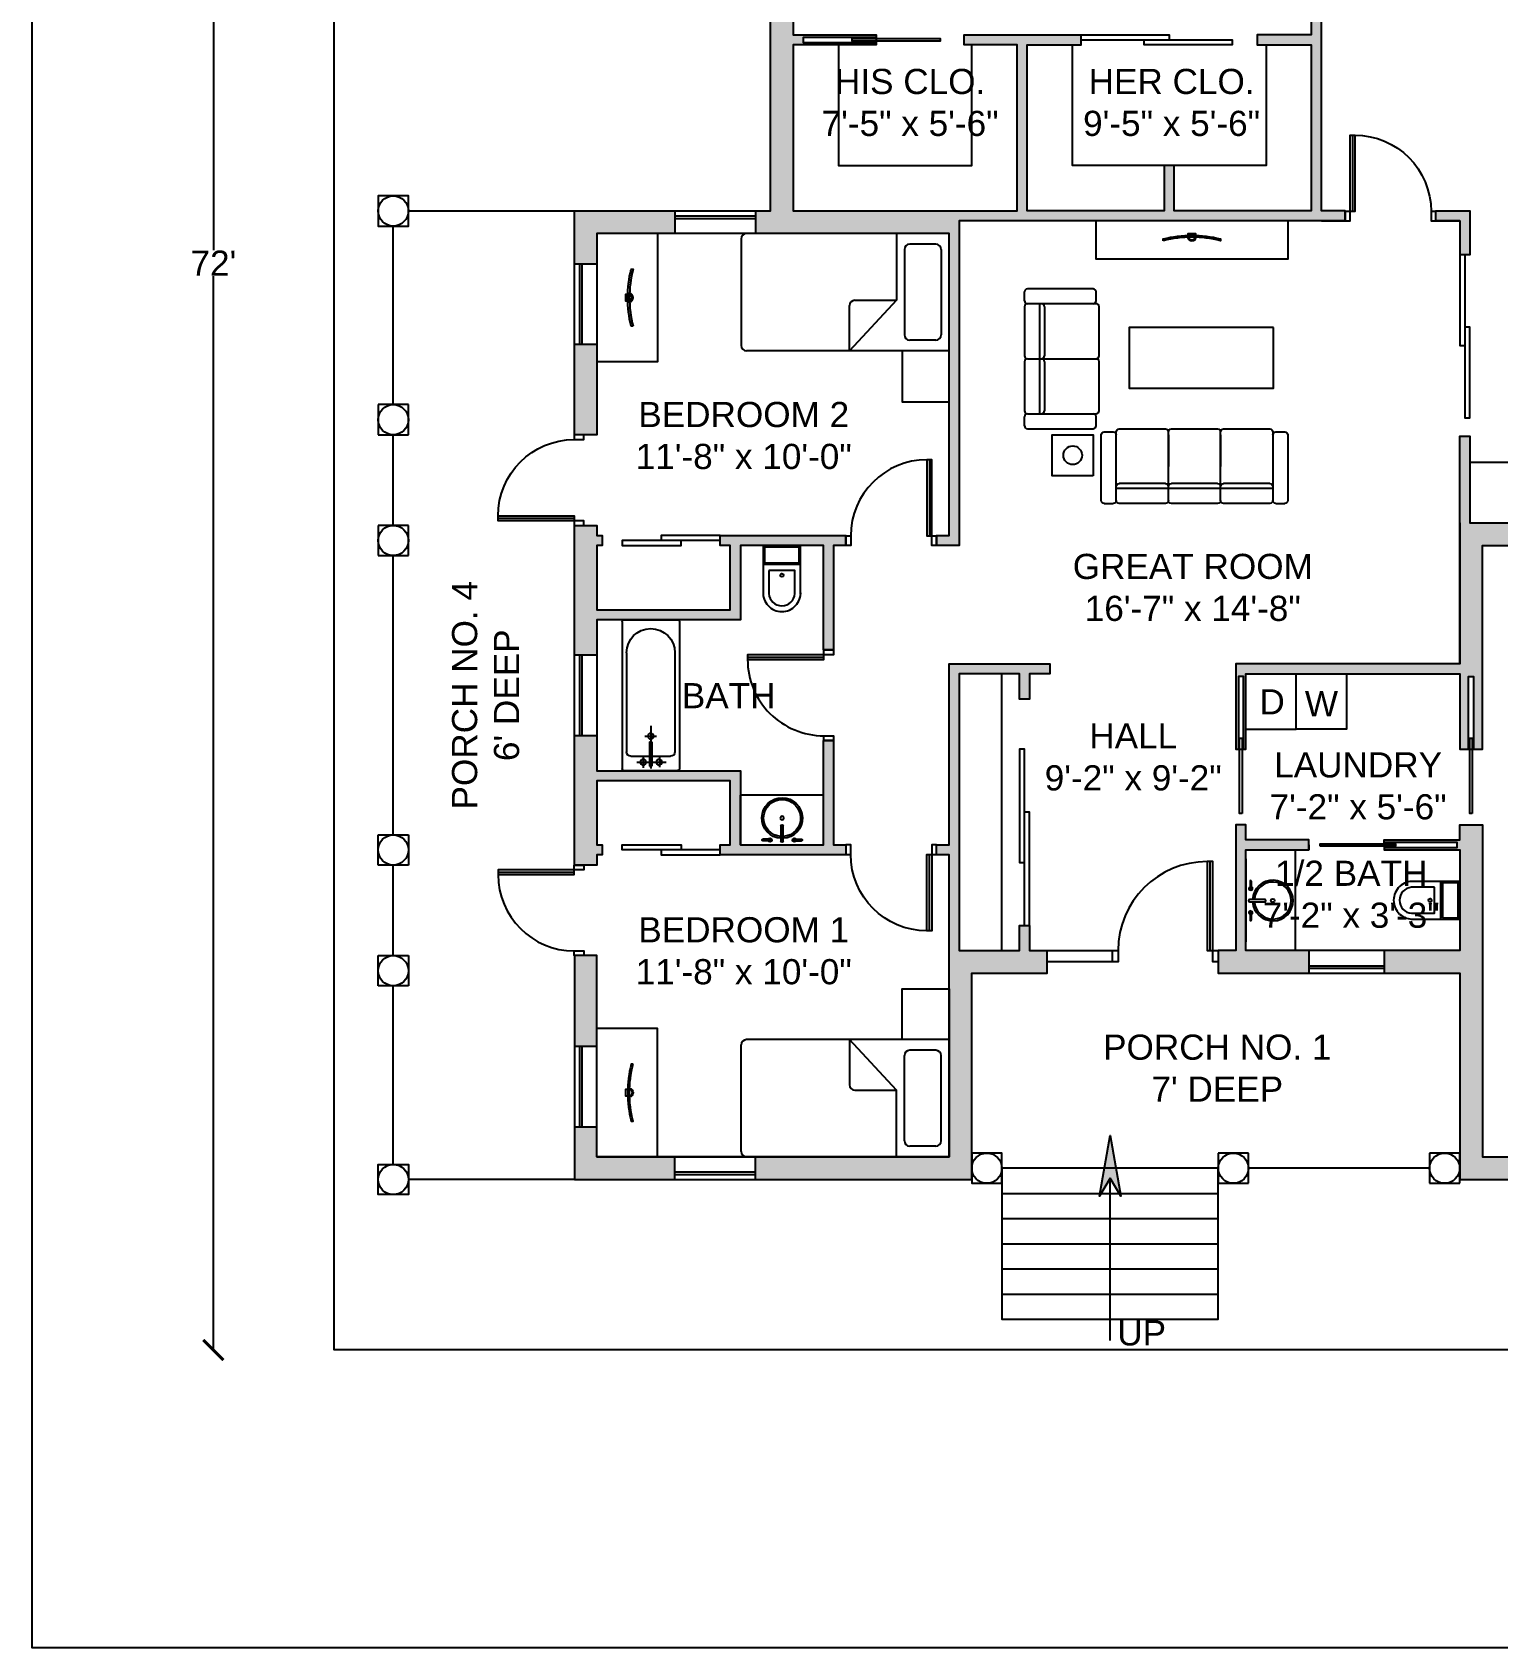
# Model space of a CAD drawing. Header units: inches. Extents: x -1728 to -768, y 123 to 1225.
# Drawn here: x -1728 to -1145, y 123 to 765 of the extents above; entities that cross this region are included whole.
import ezdxf

# ---------------------------------------------------------------- set-up
doc = ezdxf.new("R2010")
doc.units = ezdxf.units.IN
doc.header["$MEASUREMENT"] = 0
doc.styles.get("Standard").update_dxf_attribs({"font": 'arial.ttf'})
doc.dimstyles.get("Standard").update_dxf_attribs({"dimtxt": 10, "dimasz": 8, "dimexe": 0, "dimexo": 12, "dimgap": 0.09, "dimtad": 0, "dimtih": 1, "dimtoh": 1, "dimdec": 3, "dimzin": 0, "dimdsep": 46, "dimlunit": 4, "dimtxsty": 'Standard', "dimblk": 'ARCHTICK', "dimcen": 0.09, "dimclre": 256, "dimadec": 0, "dimazin": 0, "dimtfac": 1, "dimtdec": 3, "dimtofl": 0, "dimtmove": 0, "dimatfit": 3, "dimldrblk": 'ARCHTICK', "dimfxl": 0, "dimfxlon": 1, "dimtolj": 1, "dimtzin": 0, "dimarcsym": 0})

# ---------------------------------------------------------------- blocks, each defined once
blk = doc.blocks.new('A$C25832C51')
for p, q in [((0, 0.768), (0, 0.064)), ((0.032, 0.8), (0.128, 0.8)), ((0.16, 0.768), (0.16, 0.032)), ((0.718, 0.8), (0.192, 0.8)), ((0.75, 0.768), (0.75, 0.032)), ((1.308, 0.8), (0.782, 0.8)), ((1.34, 0.032), (1.34, 0.768)), ((1.372, 0.8), (1.468, 0.8)), ((1.5, 0.064), (1.5, 0.768)), ((0.75, 0.64), (0.16, 0.64)), ((0.718, 0.587), (0.192, 0.587)), ((1.34, 0.64), (0.75, 0.64)), ((1.308, 0.587), (0.782, 0.587)), ((0.032, 0.032), (0.128, 0.032)), ((0.192, 0), (0.718, 0)), ((0.782, 0), (1.308, 0)), ((1.372, 0.032), (1.468, 0.032))]:
    blk.add_line(p, q)
for centre, start, end in [((0.032, 0.768), 90, 180), ((0.128, 0.768), 0, 90), ((0.192, 0.768), 90, 180), ((0.718, 0.768), 0, 90), ((0.782, 0.768), 90, 180), ((1.308, 0.768), 0, 90), ((1.372, 0.768), 90, 180), ((1.468, 0.768), 0, 90), ((0.192, 0.619), 180, 270), ((0.718, 0.619), 270, 0), ((0.782, 0.619), 180, 270), ((1.308, 0.619), 270, 0), ((0.032, 0.064), 180, 270), ((0.128, 0.064), 270, 0), ((0.192, 0.032), 180, 270), ((0.718, 0.032), 270, 0), ((0.782, 0.032), 180, 270), ((1.308, 0.032), 270, 0), ((1.372, 0.064), 180, 270), ((1.468, 0.064), 270, 0)]:
    blk.add_arc(centre, 0.032, start, end)
blk = doc.blocks.new('A$C4EAA22BC')
for p, q in [((0, 0.63), (0, 0.02)), ((0.02, 0.65), (1.693, 0.65)), ((0.375, 0.6), (1.5, 0.6)), ((1.713, 0.63), (1.713, 0.02)), ((1.322, 0.394), (1.322, 0.258)), ((1.55, 0.55), (1.55, 0.1)), ((1.563, 0.411), (1.68, 0.411)), ((1.617, 0.484), (1.617, 0.149)), ((1.203, 0.325), (1.69, 0.325)), ((1.384, 0.339), (1.384, 0.312)), ((1.384, 0.339), (1.662, 0.339)), ((1.384, 0.312), (1.662, 0.312)), ((1.565, 0.227), (1.674, 0.227)), ((1.662, 0.339), (1.662, 0.312)), ((0.375, 0.05), (1.5, 0.05)), ((0.02, 0), (1.693, 0))]:
    blk.add_line(p, q)
for centre in [(1.617, 0.41), (1.322, 0.325), (1.617, 0.231)]:
    blk.add_circle(centre, 0.0327)
for centre, radius, start, end in [((0.02, 0.63), 0.02, 90, 180), ((0.375, 0.325), 0.275, 90, 270), ((1.5, 0.55), 0.05, 0, 90), ((1.693, 0.63), 0.02, 0, 90), ((0.02, 0.02), 0.02, 180, 270), ((1.5, 0.1), 0.05, 270, 0), ((1.693, 0.02), 0.02, 270, 0)]:
    blk.add_arc(centre, radius, start, end)
blk = doc.blocks.new('A$C0F505C8E')
for p, q in [((0, 0.55), (0.92, 0.55)), ((0, 0), (0, 0.55)), ((0, 0.55), (0, 0)), ((0.92, 0.55), (0.92, 0)), ((0.328, 0.504), (0.248, 0.504)), ((0.328, 0.488), (0.248, 0.488)), ((0.451, 0.508), (0.451, 0.34)), ((0.476, 0.508), (0.476, 0.34)), ((0.599, 0.504), (0.678, 0.504)), ((0.599, 0.488), (0.678, 0.488)), ((0.92, 0), (0, 0))]:
    blk.add_line(p, q)
blk.add_circle((0.463, 0.252), 0.02)
for centre, radius, start, end in [((0.463, 0.252), 0.225, 93.1847, 86.8153), ((0.248, 0.496), 0.008, 90, 270), ((0.463, 0.252), 0.205, 93.4958, 86.5042), ((0.328, 0.496), 0.02, 203.5782, 156.4218), ((0.328, 0.496), 0.008, 270, 90), ((0.463, 0.508), 0.0125, 0, 180), ((0.599, 0.496), 0.02, 23.5782, 336.4218), ((0.599, 0.496), 0.008, 90, 270), ((0.678, 0.496), 0.008, 270, 90), ((0.463, 0.34), 0.0125, 180, 0)]:
    blk.add_arc(centre, radius, start, end)
blk = doc.blocks.new('A$C0513100E')
for p, q in [((0, 0.768), (0, 0.064)), ((0.032, 0.8), (0.128, 0.8)), ((0.16, 0.768), (0.16, 0.032)), ((0.688, 0.8), (0.192, 0.8)), ((0.72, 0.768), (0.72, 0.032)), ((1.248, 0.8), (0.752, 0.8)), ((1.28, 0.768), (1.28, 0.032)), ((1.808, 0.8), (1.312, 0.8)), ((1.84, 0.032), (1.84, 0.768)), ((1.872, 0.8), (1.968, 0.8)), ((2, 0.064), (2, 0.768)), ((0.72, 0.64), (0.16, 0.64)), ((0.688, 0.587), (0.192, 0.587)), ((1.28, 0.64), (0.72, 0.64)), ((1.248, 0.587), (0.752, 0.587)), ((1.84, 0.64), (1.28, 0.64)), ((1.808, 0.587), (1.312, 0.587)), ((0.72, 0.064), (0.72, 0.402)), ((1.28, 0.064), (1.28, 0.402)), ((1.84, 0.064), (1.84, 0.402)), ((0.032, 0.032), (0.128, 0.032)), ((0.192, 0), (0.688, 0)), ((0.752, 0), (1.248, 0)), ((1.312, 0), (1.808, 0)), ((1.872, 0.032), (1.968, 0.032))]:
    blk.add_line(p, q)
for centre, start, end in [((0.032, 0.768), 90, 180), ((0.128, 0.768), 0, 90), ((0.192, 0.768), 90, 180), ((0.688, 0.768), 0, 90), ((0.752, 0.768), 90, 180), ((1.248, 0.768), 0, 90), ((1.312, 0.768), 90, 180), ((1.808, 0.768), 0, 90), ((1.872, 0.768), 90, 180), ((1.968, 0.768), 0, 90), ((0.192, 0.619), 180, 270), ((0.688, 0.619), 270, 0), ((0.752, 0.619), 180, 270), ((1.248, 0.619), 270, 0), ((1.312, 0.619), 180, 270), ((1.808, 0.619), 270, 0), ((0.032, 0.064), 180, 270), ((0.128, 0.064), 270, 0), ((0.192, 0.032), 180, 270), ((0.688, 0.032), 270, 0), ((0.752, 0.032), 180, 270), ((1.248, 0.032), 270, 0), ((1.312, 0.032), 180, 270), ((1.808, 0.032), 270, 0), ((1.872, 0.064), 180, 270), ((1.968, 0.064), 270, 0)]:
    blk.add_arc(centre, 0.032, start, end)
blk = doc.blocks.new('A$C296830DC')
blk.add_line((829, 853), (829, 95))
for points in [[(853, 95), (853, 853), (805, 853), (805, 95)], [(47, 95), (47, 0), (0, 0), (0, 95)], [(900, 95), (900, 0), (853, 0), (853, 95)]]:
    blk.add_lwpolyline(points, close=True)
blk.add_arc((805, 95), 758, 90, 180)
blk = doc.blocks.new('_ArchTick')
at = {"color": 0, "linetype": 'ByBlock', "const_width": 0.15}
blk.add_lwpolyline([(-0.5, -0.5), (0.5, 0.5)], dxfattribs=at)
blk = doc.blocks.new('*D18')
at = {"color": 0, "lineweight": -2, "transparency": 16777216}
for p, q in [((-1655.76, 1105.11), (-1655.76, 678.22)), ((-1655.76, 241.11), (-1655.76, 668))]:
    blk.add_line(p, q, dxfattribs=at)
at = {"layer": 'Defpoints', "color": 0, "transparency": 16777216}
for p in [(-1607.76, 1105.11), (-1655.76, 241.11), (-1607.76, 241.11)]:
    blk.add_point(p, dxfattribs=at)
at = {"color": 0, "lineweight": -2, "transparency": 16777216, "xscale": 8, "yscale": 8, "zscale": 8}
for p, rotation in [((-1655.76, 1105.11), 90), ((-1655.76, 241.11), 270)]:
    blk.add_blockref('_ArchTick', p, dxfattribs=dict(at, rotation=rotation))
at = {"color": 0, "transparency": 16777216, "insert": (-1655.76, 673.11), "char_height": 10, "attachment_point": 5}
blk.add_mtext("\\A1;72'", dxfattribs=at)

msp = doc.modelspace()

# ---------------------------------------------------------------- hatches: boundary and pattern name
h = msp.add_hatch(color=256)
h.dxf.hatch_style = 1
h.paths.add_polyline_path([(-1353.3644, 1042.8635), (-1353.8599, 1042.8635), (-1357.383, 1036.8286), (-1360.9061, 1042.8635), (-1361.4093, 1042.8635), (-1359.6877, 1032.8635), (-1355.149, 1032.8635)])
h.paths.add_polyline_path([(-1355.149, 1032.8635), (-1359.6877, 1032.8635), (-1357.4591, 1019.9188)])
h.paths.add_polyline_path([(-1361.6198, 1044.0859), (-1361.4093, 1042.8635), (-1360.9061, 1042.8635)])
h.paths.add_polyline_path([(-1353.1463, 1044.0859), (-1353.8599, 1042.8635), (-1353.3644, 1042.8635)])
h.paths.add_polyline_path([(-1093.124, 960.8635), (-1094.8867, 960.8635), (-1094.0212, 955.8362)])
h.paths.add_polyline_path([(-1091.3394, 970.8635), (-1096.6083, 970.8635), (-1094.8867, 960.8635), (-1093.124, 960.8635)])
h.paths.add_polyline_path([(-1098.1819, 980.0033), (-1096.6083, 970.8635), (-1091.3394, 970.8635), (-1089.7084, 980.0033), (-1093.9451, 972.7461)])
h.paths.add_polyline_path([(-1299.1829, 326.3615), (-1301.5025, 313.3635), (-1296.9451, 313.3635)])
h.paths.add_polyline_path([(-1296.9451, 313.3635), (-1301.5025, 313.3635), (-1303.287, 303.3635), (-1302.8132, 303.3635), (-1299.2589, 309.4516), (-1295.7047, 303.3635), (-1295.2234, 303.3635)])
h.paths.add_polyline_path([(-1302.8132, 303.3635), (-1303.287, 303.3635), (-1303.4957, 302.1944)])
h.paths.add_polyline_path([(-1295.2234, 303.3635), (-1295.7047, 303.3635), (-1295.0222, 302.1944)])
h = msp.add_hatch(color=256)
h.dxf.hatch_style = 1
h.paths.add_polyline_path([(-1425.2589, 759.8635), (-1392.2589, 759.8635), (-1392.2589, 760.8635), (-1421.2365, 760.8635), (-1421.2365, 762.8635), (-1392.2589, 762.8635), (-1392.2589, 763.8635), (-1425.2589, 763.8635), (-1425.2589, 777.874), (-1434.2589, 777.874), (-1434.2589, 693.8635), (-1440.2589, 693.8635), (-1440.2589, 684.8635), (-1363.2589, 684.8635), (-1363.2589, 618.0054), (-1363.2589, 564.8635), (-1368.2589, 564.8635), (-1368.2589, 560.8635), (-1359.2589, 560.8635), (-1359.2589, 689.8635), (-1205.7589, 689.8635), (-1205.7589, 693.8635), (-1215.2589, 693.8635), (-1215.2589, 772.3112), (-1219.2589, 772.3112), (-1219.2589, 763.8635), (-1240.7589, 763.8635), (-1240.7589, 759.8635), (-1219.2589, 759.8635), (-1219.2589, 693.8635), (-1273.7589, 693.8635), (-1273.7589, 711.8635), (-1277.6999, 711.8635), (-1277.6999, 693.8635), (-1332.2589, 693.8635), (-1332.2589, 759.8635), (-1310.7589, 759.8635), (-1310.7589, 763.8635), (-1357.2589, 763.8635), (-1357.2589, 759.8635), (-1336.2589, 759.8635), (-1336.2589, 693.8635), (-1425.2589, 693.8635)])
h = msp.add_hatch(color=256)
h.dxf.hatch_style = 1
h.paths.add_polyline_path([(-1472.2589, 693.8635), (-1512.2589, 693.8635), (-1512.2589, 672.8635), (-1503.2589, 672.8635), (-1503.2589, 684.8635), (-1472.2589, 684.8635)])
h = msp.add_hatch(color=256)
h.dxf.hatch_style = 1
h.paths.add_polyline_path([(-1156.2589, 693.8635), (-1169.7589, 693.8635), (-1169.7589, 689.8635), (-1160.2589, 689.8635), (-1160.2589, 676.3635), (-1156.2589, 676.3635)])
h = msp.add_hatch(color=256)
h.dxf.hatch_style = 1
h.paths.add_polyline_path([(-1503.2589, 640.8635), (-1512.2589, 640.8635), (-1512.2589, 604.8635), (-1508.4695, 604.8635), (-1503.2589, 604.8635)])
h = msp.add_hatch(color=256)
h.dxf.hatch_style = 1
h.paths.add_polyline_path([(-997.2589, 560.8635), (-983.2589, 560.8635), (-983.2589, 610.8635), (-992.2589, 610.8635), (-992.2589, 569.8635), (-1156.2589, 569.8635), (-1156.2589, 604.3635), (-1160.2589, 604.3635), (-1160.2589, 513.8635), (-1249.2589, 513.8635), (-1249.2589, 479.8635), (-1248.2589, 479.8635), (-1248.2589, 508.841), (-1246.2589, 508.841), (-1246.2589, 479.8635), (-1245.2589, 479.8635), (-1245.2589, 509.8635), (-1160.2589, 509.8635), (-1160.2589, 479.8635), (-1156.7589, 479.8635), (-1156.7589, 508.841), (-1154.7589, 508.841), (-1154.7589, 479.8635), (-1151.2589, 479.8635), (-1151.2589, 560.8635), (-1006.2589, 560.8635), (-1006.2589, 317.8635), (-1028.2589, 317.8635), (-1028.2589, 308.8635), (-997.2589, 308.8635)])
h = msp.add_hatch(color=256)
h.dxf.hatch_style = 1
h.paths.add_polyline_path([(-1503.2589, 560.8635), (-1501.2589, 560.8635), (-1501.2589, 564.8635), (-1503.2589, 564.8635), (-1503.2589, 568.8635), (-1512.2589, 568.8635), (-1512.2589, 517.3635), (-1503.2589, 517.3635), (-1503.2589, 531.3635), (-1446.2589, 531.3635), (-1446.2589, 560.8635), (-1413.2589, 560.8635), (-1413.2589, 519.3635), (-1409.2589, 519.3635), (-1409.2589, 560.8635), (-1404.2589, 560.8635), (-1404.2589, 564.8635), (-1454.2589, 564.8635), (-1454.2589, 560.8635), (-1450.2589, 560.8635), (-1450.2589, 535.3635), (-1503.2589, 535.3635)])
h = msp.add_hatch(color=256)
h.dxf.hatch_style = 1
h.paths.add_polyline_path([(-1324.2589, 399.8635), (-1331.2589, 399.8635), (-1331.2589, 409.8635), (-1335.2589, 409.8635), (-1335.2589, 399.8635), (-1359.2589, 399.8635), (-1359.2589, 509.8635), (-1335.2589, 509.8635), (-1335.2589, 499.8635), (-1331.2589, 499.8635), (-1331.2589, 509.8635), (-1323.2589, 509.8635), (-1323.2589, 513.8635), (-1363.2589, 513.8635), (-1363.2589, 441.8635), (-1368.2589, 441.8635), (-1368.2589, 437.8635), (-1363.2589, 437.8635), (-1363.2589, 317.8635), (-1440.2589, 317.8635), (-1440.2589, 308.8635), (-1354.2589, 308.8635), (-1354.2589, 390.8635), (-1324.2589, 390.8635)])
h = msp.add_hatch(color=256)
h.dxf.hatch_style = 1
h.paths.add_polyline_path([(-1446.2589, 471.3635), (-1503.2589, 471.3635), (-1503.2589, 485.3635), (-1512.2589, 485.3635), (-1512.2589, 433.8635), (-1508.4695, 433.8635), (-1503.2589, 433.8635), (-1503.2589, 437.8635), (-1501.2589, 437.8635), (-1501.2589, 441.8635), (-1503.2589, 441.8635), (-1503.2589, 467.3635), (-1450.2589, 467.3635), (-1450.2589, 441.8635), (-1454.2589, 441.8635), (-1454.2589, 437.8635), (-1404.2589, 437.8635), (-1404.2589, 438.074), (-1404.2589, 441.8635), (-1409.2589, 441.8635), (-1409.2589, 483.3635), (-1413.2589, 483.3635), (-1413.2589, 441.8635), (-1446.2589, 441.8635), (-1446.2589, 461.5917)])
h = msp.add_hatch(color=256)
h.dxf.hatch_style = 1
h.paths.add_polyline_path([(-1220.2589, 399.8635), (-1245.2589, 399.8635), (-1245.2589, 439.8635), (-1220.2589, 439.8635), (-1220.2589, 441.8635), (-1220.2589, 443.8635), (-1245.2589, 443.8635), (-1245.2589, 449.8635), (-1249.2589, 449.8635), (-1249.2589, 399.8635), (-1256.2589, 399.8635), (-1256.2589, 395.4424), (-1256.2589, 390.8635), (-1220.2589, 390.8635)])
h = msp.add_hatch(color=256)
h.dxf.hatch_style = 1
h.paths.add_polyline_path([(-1151.2589, 449.8635), (-1160.2589, 449.8635), (-1160.2589, 443.8635), (-1190.2589, 443.8635), (-1190.2589, 442.8635), (-1161.2814, 442.8635), (-1161.2814, 440.8635), (-1190.2589, 440.8635), (-1190.2589, 439.8635), (-1160.2589, 439.8635), (-1160.2589, 399.8635), (-1190.2589, 399.8635), (-1190.2589, 390.8635), (-1160.2589, 390.8635), (-1160.2589, 308.8635), (-1129.2589, 308.8635), (-1129.2589, 317.8635), (-1151.2589, 317.8635)], flags=17)
h = msp.add_hatch(color=256)
h.dxf.hatch_style = 1
h.paths.add_polyline_path([(-1503.2589, 397.8635), (-1512.2589, 397.8635), (-1512.2589, 361.8635), (-1503.2589, 361.8635)])
h = msp.add_hatch(color=256)
h.dxf.hatch_style = 1
h.paths.add_polyline_path([(-1472.2589, 317.8635), (-1503.2589, 317.8635), (-1503.2589, 329.8635), (-1512.2589, 329.8635), (-1512.2589, 308.8635), (-1472.2589, 308.8635)])

# ---------------------------------------------------------------- linework, layer by layer
for p, q in [((-1472.2589, 693.8635), (-1472.2589, 684.8635)), ((-1440.2589, 693.8635), (-1440.2589, 684.8635)), ((-1584.2589, 616.8635), (-1584.2589, 687.8635)), ((-1472.2589, 691.8635), (-1440.2589, 691.8635)), ((-1472.2589, 690.8635), (-1440.2589, 690.8635)), ((-1512.2589, 672.8635), (-1503.2589, 672.8635)), ((-1510.2589, 672.8635), (-1510.2589, 640.8635)), ((-1509.2589, 672.8635), (-1509.2589, 640.8635)), ((-1512.2589, 640.8635), (-1503.2589, 640.8635)), ((-1584.2589, 616.8635), (-1590.2589, 616.8635)), ((-1590.2589, 616.8635), (-1590.2589, 610.8635)), ((-1578.2589, 616.8635), (-1584.2589, 616.8635)), ((-1578.2589, 610.8635), (-1578.2589, 616.8635)), ((-1590.2589, 610.8635), (-1590.2589, 604.8635)), ((-1578.2589, 604.8635), (-1578.2589, 610.8635)), ((-1590.2589, 604.8635), (-1584.2589, 604.8635)), ((-1584.2589, 604.8635), (-1578.2589, 604.8635)), ((-1584.2589, 568.8635), (-1584.2589, 604.8635)), ((-1584.2589, 568.8635), (-1590.2589, 568.8635)), ((-1590.2589, 568.8635), (-1590.2589, 562.8635)), ((-1578.2589, 568.8635), (-1584.2589, 568.8635)), ((-1578.2589, 562.8635), (-1578.2589, 568.8635)), ((-1590.2589, 562.8635), (-1590.2589, 556.8635)), ((-1578.2589, 556.8635), (-1578.2589, 562.8635)), ((-1590.2589, 556.8635), (-1584.2589, 556.8635)), ((-1584.2589, 556.8635), (-1578.2589, 556.8635)), ((-1584.2589, 445.8635), (-1584.2589, 556.8635)), ((-1512.2589, 517.3635), (-1503.2589, 517.3635)), ((-1510.2589, 517.3635), (-1510.2589, 485.3635)), ((-1509.2589, 517.3635), (-1509.2589, 485.3635)), ((-1342.2589, 399.8635), (-1342.2589, 509.8635)), ((-1512.2589, 485.3635), (-1503.2589, 485.3635)), ((-1245.2589, 487.8635), (-1225.2589, 487.8635)), ((-1590.2589, 439.8635), (-1590.2589, 445.8635)), ((-1590.2589, 445.8635), (-1584.2589, 445.8635)), ((-1584.2589, 445.8635), (-1578.2589, 445.8635)), ((-1578.2589, 445.8635), (-1578.2589, 439.8635)), ((-1590.2589, 433.8635), (-1590.2589, 439.8635)), ((-1578.2589, 439.8635), (-1578.2589, 433.8635)), ((-1225.5307, 399.8635), (-1225.5307, 439.8635)), ((-1584.2589, 433.8635), (-1590.2589, 433.8635)), ((-1578.2589, 433.8635), (-1584.2589, 433.8635)), ((-1584.2589, 397.8635), (-1584.2589, 433.8635)), ((-1245.2589, 436.3635), (-1245.2589, 403.3635)), ((-1220.2589, 399.8635), (-1220.2589, 390.8635)), ((-1190.2589, 399.8635), (-1190.2589, 390.8635)), ((-1590.2589, 391.8635), (-1590.2589, 397.8635)), ((-1590.2589, 397.8635), (-1584.2589, 397.8635)), ((-1590.2589, 385.8635), (-1590.2589, 391.8635)), ((-1584.2589, 397.8635), (-1578.2589, 397.8635)), ((-1578.2589, 397.8635), (-1578.2589, 391.8635)), ((-1578.2589, 391.8635), (-1578.2589, 385.8635)), ((-1298.2589, 395.4424), (-1324.2589, 395.4424)), ((-1220.2589, 393.8635), (-1190.2589, 393.8635)), ((-1220.2589, 392.8635), (-1190.2589, 392.8635)), ((-1584.2589, 385.8635), (-1590.2589, 385.8635)), ((-1584.2589, 314.8635), (-1584.2589, 385.8635)), ((-1578.2589, 385.8635), (-1584.2589, 385.8635)), ((-1512.2589, 361.8635), (-1503.2589, 361.8635)), ((-1510.2589, 361.8635), (-1510.2589, 329.8635)), ((-1509.2589, 361.8635), (-1509.2589, 329.8635)), ((-1512.2589, 329.8635), (-1503.2589, 329.8635)), ((-1472.2589, 308.8635), (-1472.2589, 317.8635)), ((-1440.2589, 308.8635), (-1440.2589, 317.8635)), ((-1250.2589, 319.3635), (-1256.2589, 319.3635)), ((-1256.2589, 319.3635), (-1256.2589, 313.3635)), ((-1244.2589, 319.3635), (-1250.2589, 319.3635)), ((-1244.2589, 313.3635), (-1244.2589, 319.3635)), ((-1166.2589, 319.3635), (-1172.2589, 319.3635)), ((-1172.2589, 319.3635), (-1172.2589, 313.3635)), ((-1160.2589, 319.3635), (-1166.2589, 319.3635)), ((-1160.2589, 313.3635), (-1160.2589, 319.3635)), ((-1472.2589, 311.8635), (-1440.2589, 311.8635)), ((-1472.2589, 310.8635), (-1440.2589, 310.8635)), ((-1299.2589, 244.8932), (-1299.2589, 309.4516)), ((-1256.2589, 313.3635), (-1256.2589, 307.3635)), ((-1172.2589, 313.3635), (-1244.2589, 313.3635)), ((-1244.2589, 307.3635), (-1244.2589, 313.3635)), ((-1172.2589, 313.3635), (-1172.2589, 307.3635)), ((-1160.2589, 307.3635), (-1160.2589, 313.3635)), ((-1342.2589, 303.3635), (-1256.2589, 303.3635)), ((-1256.2589, 307.3635), (-1250.2589, 307.3635)), ((-1250.2589, 307.3635), (-1244.2589, 307.3635)), ((-1172.2589, 307.3635), (-1166.2589, 307.3635)), ((-1166.2589, 307.3635), (-1160.2589, 307.3635)), ((-1342.2589, 293.3635), (-1256.2589, 293.3635)), ((-1342.2589, 283.3635), (-1256.2589, 283.3635)), ((-1342.2589, 273.3635), (-1256.2589, 273.3635)), ((-1342.2589, 263.3635), (-1256.2589, 263.3635))]:
    msp.add_line(p, q)
at = {"ltscale": 250}
for p, q in [((-1445.9136, 682.7441), (-1445.9136, 640.3571)), ((-1384.1747, 684.8635), (-1384.1747, 658.3457)), ((-1368.544, 680.6248), (-1378.9429, 680.6248)), ((-1381.0623, 678.5054), (-1381.0623, 644.5958)), ((-1366.4247, 678.5054), (-1366.4247, 644.5958)), ((-1368.544, 642.4765), (-1378.9429, 642.4765)), ((-1363.2589, 638.2378), (-1443.7942, 638.2378)), ((-1445.9136, 319.9828), (-1445.9136, 362.3698)), ((-1363.2589, 364.4892), (-1443.7942, 364.4892)), ((-1368.544, 360.2505), (-1378.9429, 360.2505)), ((-1381.0623, 324.2215), (-1381.0623, 358.1311)), ((-1366.4247, 324.2215), (-1366.4247, 358.1311)), ((-1384.1747, 317.8635), (-1384.1747, 344.3812)), ((-1368.544, 322.1022), (-1378.9429, 322.1022))]:
    msp.add_line(p, q, dxfattribs=at)
for points in [[(-1727.7589, 1225.1135), (-767.7589, 1225.1135), (-767.7589, 122.7792), (-1727.7589, 122.7792)], [(-1607.7589, 1105.1135), (-887.7589, 1105.1135), (-887.7589, 241.1135), (-1607.7589, 241.1135)], [(-1401.7589, 762.3635), (-1366.8045, 762.3635), (-1366.8045, 761.3635), (-1401.7589, 761.3635)], [(-1268.1628, 684.1505), (-1268.1628, 684.8598), (-1265.3255, 684.8598), (-1265.3255, 684.1505)], [(-1491.042, 657.9448), (-1491.7514, 657.9448), (-1491.7514, 660.7821), (-1491.042, 660.7821)], [(-1422.8377, 553.974), (-1422.8377, 560.2815), (-1436.6801, 560.2815), (-1436.6801, 553.974)], [(-1246.7589, 454.409), (-1247.7589, 454.409), (-1247.7589, 484.3635), (-1246.7589, 484.3635)], [(-1155.2589, 454.409), (-1156.2589, 454.409), (-1156.2589, 484.3635), (-1155.2589, 484.3635)], [(-1215.7134, 441.3635), (-1215.7134, 442.3635), (-1185.7589, 442.3635), (-1185.7589, 441.3635)], [(-1167.1484, 412.9422), (-1160.8409, 412.9422), (-1160.8409, 426.7847), (-1167.1484, 426.7847)], [(-1491.042, 341.9448), (-1491.7514, 341.9448), (-1491.7514, 344.7821), (-1491.042, 344.7821)], [(-1299.2589, 309.4516), (-1303.4957, 302.1944), (-1299.1829, 326.3615), (-1295.0222, 302.1944)], [(-1342.2589, 313.3635), (-1342.2589, 319.3635), (-1348.2589, 319.3635), (-1354.2589, 319.3635), (-1354.2589, 313.3635), (-1354.2589, 307.3635), (-1348.2589, 307.3635), (-1342.2589, 307.3635), (-1342.2589, 313.3635), (-1342.2589, 253.3635), (-1256.2589, 253.3635), (-1256.2589, 313.3635)]]:
    msp.add_lwpolyline(points, close=True)
for points in [[(-1434.2589, 1026.8635), (-1428.2589, 1026.8635), (-1428.2589, 1032.8635), (-1428.2589, 1038.8635), (-1434.2589, 1038.8635), (-1440.2589, 1038.8635), (-1440.2589, 1032.8635), (-1440.2589, 1026.8635), (-1434.2589, 1026.8635), (-1434.2589, 960.8635), (-1386.7589, 960.8635), (-1386.7589, 951.8635), (-1425.2589, 951.8635), (-1425.2589, 763.8635), (-1392.2589, 763.8635), (-1392.2589, 759.8635), (-1425.2589, 759.8635), (-1425.2589, 693.8635), (-1336.2589, 693.8635), (-1336.2589, 759.8635), (-1357.2589, 759.8635), (-1357.2589, 763.8635), (-1310.7589, 763.8635)], [(-1578.2589, 693.8635), (-1578.2589, 699.8635), (-1584.2589, 699.8635), (-1590.2589, 699.8635), (-1590.2589, 693.8635), (-1590.2589, 687.8635), (-1584.2589, 687.8635), (-1578.2589, 687.8635), (-1578.2589, 693.8635), (-1512.2589, 693.8635), (-1434.2589, 693.8635), (-1434.2589, 960.8635)], [(-1160.2589, 513.8635), (-1160.2589, 604.3635), (-1156.2589, 604.3635), (-1156.2589, 569.8635), (-992.2589, 569.8635), (-992.2589, 689.8635), (-1016.2589, 689.8635), (-1016.2589, 693.8635), (-992.2589, 693.8635), (-992.2589, 809.8635), (-1048.2589, 809.8635)], [(-1215.2589, 689.8635), (-1205.7589, 689.8635), (-1205.7589, 693.8635), (-1215.2589, 693.8635), (-1215.2589, 772.3112), (-1219.2589, 772.3112), (-1219.2589, 763.8635), (-1240.7589, 763.8635), (-1240.7589, 759.8635), (-1219.2589, 759.8635), (-1219.2589, 693.8635), (-1273.7589, 693.8635), (-1273.7589, 711.8635)], [(-1392.2589, 762.3635), (-1392.2589, 762.8635), (-1421.2365, 762.8635), (-1421.2365, 760.8635), (-1392.2589, 760.8635), (-1392.2589, 761.3635)], [(-1407.2589, 759.8635), (-1407.2589, 711.8635), (-1354.2589, 711.8635), (-1354.2589, 759.8635)], [(-1277.6999, 711.8635), (-1277.6999, 693.8635), (-1332.2589, 693.8635), (-1332.2589, 759.8635), (-1310.7589, 759.8635), (-1310.7589, 763.8635), (-1275.7589, 763.8635), (-1275.7589, 761.8635)], [(-1237.2589, 759.8635), (-1237.2589, 711.8635), (-1314.2589, 711.8635), (-1314.2589, 759.8635)], [(-1310.7589, 761.8635), (-1275.7589, 761.8635), (-1250.7589, 761.8635), (-1250.7589, 759.8635), (-1285.7589, 759.8635), (-1285.7589, 761.8635)], [(-1205.7589, 689.8635), (-1359.2589, 689.8635), (-1359.2589, 560.8635), (-1368.2589, 560.8635), (-1368.2589, 564.8635), (-1363.2589, 564.8635), (-1363.2589, 684.8635), (-1503.2589, 684.8635), (-1503.2589, 604.8635), (-1512.2589, 604.8635), (-1512.2589, 693.8635)], [(-1163.8031, 689.8635), (-1160.2589, 689.8635), (-1169.7589, 689.8635), (-1169.7589, 693.8635), (-1156.2589, 693.8635), (-1156.2589, 676.3635), (-1160.2589, 676.3635), (-1160.2589, 640.3635), (-1158.2589, 640.3635)], [(-1304.9794, 689.8635), (-1304.9794, 674.8635), (-1228.5089, 674.8635), (-1228.5089, 689.8635)], [(-1169.7589, 689.8635), (-1160.2589, 689.8635), (-1160.2589, 676.3635)], [(-1016.2589, 689.8635), (-1016.2589, 593.8635), (-1156.2589, 593.8635)], [(-1479.2589, 684.8635), (-1479.2589, 633.8635), (-1503.2589, 633.8635)], [(-1158.2589, 676.3635), (-1158.2589, 611.6726), (-1156.2589, 611.6726), (-1156.2589, 647.6726), (-1158.2589, 647.6726)], [(-1477.7589, 439.8635), (-1477.7589, 437.8635), (-1454.2589, 437.8635), (-1454.2589, 441.8635), (-1450.2589, 441.8635), (-1450.2589, 467.3635), (-1503.2589, 467.3635), (-1503.2589, 441.8635), (-1501.2589, 441.8635), (-1501.2589, 437.8635), (-1503.2589, 437.8635), (-1503.2589, 433.8635), (-1512.2589, 433.8635), (-1512.2589, 568.8635), (-1503.2589, 568.8635), (-1503.2589, 564.8635), (-1501.2589, 564.8635), (-1501.2589, 560.8635), (-1503.2589, 560.8635), (-1503.2589, 535.3635), (-1450.2589, 535.3635), (-1450.2589, 560.8635), (-1454.2589, 560.8635), (-1454.2589, 564.8635), (-1477.7589, 564.8635), (-1477.7589, 562.8635)], [(-1160.2589, 569.8635), (-1160.2589, 513.8635), (-1249.2589, 513.8635), (-1249.2589, 479.8635), (-1245.2589, 479.8635), (-1245.2589, 509.8635), (-1160.2589, 509.8635), (-1160.2589, 479.8635), (-1151.2589, 479.8635), (-1151.2589, 560.8635), (-1006.2589, 560.8635), (-1006.2589, 317.8635), (-1028.2589, 317.8635)], [(-1454.2589, 564.8635), (-1404.2589, 564.8635), (-1404.2589, 560.8635), (-1409.2589, 560.8635), (-1409.2589, 519.3635), (-1413.2589, 519.3635), (-1413.2589, 560.8635), (-1446.2589, 560.8635), (-1446.2589, 531.3635), (-1503.2589, 531.3635), (-1503.2589, 471.3635), (-1446.2589, 471.3635), (-1446.2589, 441.8635), (-1413.2589, 441.8635), (-1413.2589, 483.3635), (-1409.2589, 483.3635), (-1409.2589, 441.8635), (-1404.2589, 441.8635), (-1404.2589, 437.8635), (-1454.2589, 437.8635)], [(-1454.2589, 562.8635), (-1493.2589, 562.8635), (-1493.2589, 560.8635), (-1469.7589, 560.8635), (-1469.7589, 562.8635)], [(-1422.2875, 541.5573), (-1422.2875, 553.392), (-1422.2875, 560.8635), (-1437.2303, 560.8635), (-1437.2303, 553.392)], [(-1422.2875, 553.392), (-1437.2303, 553.392), (-1437.2303, 541.5573)], [(-1503.2589, 317.8635), (-1363.2589, 317.8635), (-1363.2589, 437.8635), (-1368.2589, 437.8635), (-1368.2589, 441.8635), (-1363.2589, 441.8635), (-1363.2589, 513.8635), (-1323.2589, 513.8635), (-1323.2589, 509.8635), (-1331.2589, 509.8635), (-1331.2589, 499.8635), (-1335.2589, 499.8635), (-1335.2589, 509.8635), (-1359.2589, 509.8635), (-1359.2589, 399.8635), (-1335.2589, 399.8635), (-1335.2589, 409.8635), (-1331.2589, 409.8635), (-1331.2589, 454.8635), (-1333.2589, 454.8635)], [(-1246.7589, 479.8635), (-1246.2589, 479.8635), (-1246.2589, 508.841), (-1248.2589, 508.841), (-1248.2589, 479.8635), (-1247.7589, 479.8635)], [(-1205.2589, 509.8635), (-1205.2589, 487.8635), (-1225.2589, 487.8635), (-1225.2589, 509.8635)], [(-1156.2589, 479.8635), (-1156.7589, 479.8635), (-1156.7589, 508.841), (-1154.7589, 508.841), (-1154.7589, 479.8635), (-1155.2589, 479.8635)], [(-1333.2589, 409.8635), (-1333.2589, 479.8635), (-1335.2589, 479.8635), (-1335.2589, 434.8635), (-1333.2589, 434.8635)], [(-1220.2589, 441.8635), (-1220.2589, 439.8635), (-1220.2589, 443.8635), (-1245.2589, 443.8635), (-1245.2589, 449.8635), (-1249.2589, 449.8635), (-1249.2589, 399.8635), (-1256.2589, 399.8635), (-1256.2589, 390.8635), (-1160.2589, 390.8635), (-1160.2589, 308.8635), (-1129.2589, 308.8635), (-1129.2589, 317.8635), (-1127.2589, 317.8635), (-1127.2589, 313.3635)], [(-1190.2589, 442.3635), (-1190.2589, 443.8635), (-1160.2589, 443.8635), (-1160.2589, 449.8635), (-1151.2589, 449.8635), (-1151.2589, 317.8635), (-1129.2589, 317.8635)], [(-1454.2589, 439.8635), (-1493.2589, 439.8635), (-1493.2589, 441.8635), (-1469.7589, 441.8635), (-1469.7589, 439.8635)], [(-1190.2589, 441.3635), (-1190.2589, 439.8635), (-1160.2589, 439.8635), (-1160.2589, 399.8635), (-1245.2589, 399.8635), (-1245.2589, 439.8635), (-1220.2589, 439.8635)], [(-1190.2589, 440.8635), (-1161.2814, 440.8635), (-1161.2814, 442.8635), (-1190.2589, 442.8635)], [(-1179.5651, 412.392), (-1167.7303, 412.392), (-1160.2589, 412.392), (-1160.2589, 427.3349), (-1167.7303, 427.3349)], [(-1167.7303, 412.392), (-1167.7303, 427.3349), (-1179.5651, 427.3349)], [(-1331.2589, 409.8635), (-1331.2589, 399.8635), (-1324.2589, 399.8635)], [(-1512.2589, 308.8635), (-1354.2589, 308.8635), (-1354.2589, 390.8635), (-1324.2589, 390.8635), (-1324.2589, 399.8635), (-1298.2589, 399.8635)], [(-1363.2589, 317.8635), (-1503.2589, 317.8635), (-1503.2589, 397.8635), (-1512.2589, 397.8635), (-1512.2589, 308.8635), (-1578.2589, 308.8635), (-1578.2589, 302.8635), (-1584.2589, 302.8635), (-1590.2589, 302.8635), (-1590.2589, 308.8635), (-1590.2589, 314.8635), (-1584.2589, 314.8635), (-1578.2589, 314.8635), (-1578.2589, 308.8635)], [(-1479.2589, 317.8635), (-1479.2589, 368.8635), (-1503.2589, 368.8635)]]:
    msp.add_lwpolyline(points)
for points in [[(-1381.9488, 638.2378), (-1381.9488, 618.0054), (-1363.2589, 618.0054), (-1363.2589, 684.8635), (-1443.7942, 684.8635)], [(-1400.7399, 658.3457), (-1384.1747, 658.3457), (-1402.8593, 638.2378), (-1402.8593, 656.2263)], [(-1381.9488, 364.4892), (-1381.9488, 384.7216), (-1363.2589, 384.7216), (-1363.2589, 317.8635), (-1443.7942, 317.8635)], [(-1400.7399, 344.3812), (-1384.1747, 344.3812), (-1402.8593, 364.4892), (-1402.8593, 346.5006)]]:
    msp.add_lwpolyline(points, dxfattribs=at)
for points in [[(-1278.0934, 682.0225), (-1278.0934, 682.7755, -0.12115567), (-1255.3949, 682.7755), (-1255.3949, 682.0225, 0.125)], [(-1488.9141, 648.0142), (-1489.667, 648.0142, -0.12115567), (-1489.667, 670.7127), (-1488.9141, 670.7127, 0.125)], [(-1434.9208, 550.881), (-1434.9208, 541.7579, 0.93917021), (-1424.597, 541.7579), (-1424.597, 550.881)], [(-1243.6252, 424.6103, 1), (-1243.0512, 424.6103), (-1243.0512, 427.4503, 1), (-1243.6252, 427.4503)], [(-1170.2414, 425.0254), (-1179.3645, 425.0254, 0.93917021), (-1179.3645, 414.7016), (-1170.2414, 414.7016)], [(-1237.7376, 419.3023, 1), (-1237.7376, 420.199), (-1243.7622, 420.199, 1), (-1243.7622, 419.3023)], [(-1243.0512, 412.051), (-1243.0512, 414.891, 1), (-1243.6252, 414.891), (-1243.6252, 412.051, 1)], [(-1488.9141, 354.7127), (-1489.667, 354.7127, 0.12115567), (-1489.667, 332.0142), (-1488.9141, 332.0142, -0.125)]]:
    msp.add_lwpolyline(points, format="xyb", close=True)
for points in [[(-1268.469, 683.4089, 0.35979506), (-1266.7442, 681.9926, 0.35979506), (-1265.0194, 683.4089)], [(-1268.0817, 683.4218, 0.33907159), (-1266.7442, 682.3949, 0.33907159), (-1265.4066, 683.4218)], [(-1490.3133, 658.0259, 0.33907159), (-1489.2864, 659.3635, 0.33907159), (-1490.3133, 660.701)], [(-1490.3004, 657.6387, 0.35979506), (-1488.8841, 659.3635, 0.35979506), (-1490.3004, 661.0883)], [(-1437.2303, 542.6069, 0.43490558), (-1429.7589, 534.5923, 0.43490558), (-1422.2875, 542.6069)], [(-1178.5155, 427.3349, 0.43490558), (-1186.5301, 419.8635, 0.43490558), (-1178.5155, 412.392)], [(-1490.3133, 344.701, -0.33907159), (-1489.2864, 343.3635, -0.33907159), (-1490.3133, 342.0259)], [(-1490.3004, 345.0883, -0.35979506), (-1488.8841, 343.3635, -0.35979506), (-1490.3004, 341.6387)]]:
    msp.add_lwpolyline(points, format="xyb")
at = {"elevation": -12719.5056}
for points in [[(-1234.2994, 647.552), (-1291.7366, 647.552), (-1291.7366, 623.4072), (-1234.2994, 623.4072)], [(-1306.0165, 588.6326), (-1322.2295, 588.6326), (-1322.2295, 604.8455), (-1306.0165, 604.8455)]]:
    msp.add_lwpolyline(points, close=True, dxfattribs=at)
for centre, radius in [((-1584.2589, 693.8635), 6), ((-1584.2589, 610.8635), 6), ((-1314.123, 596.7391, -12719.5056), 3.7179), ((-1584.2589, 562.8635), 6), ((-1429.7589, 549.0672), 0.6465), ((-1584.2589, 439.8635), 6), ((-1234.5725, 419.7506), 0.7174), ((-1172.0552, 419.8635), 0.6465), ((-1584.2589, 391.8635), 6), ((-1584.2589, 308.8635), 6), ((-1348.2589, 313.3635), 6), ((-1250.2589, 313.3635), 6), ((-1166.2589, 313.3635), 6)]:
    msp.add_circle(centre, radius)
at = {"ltscale": 250}
for centre, start, end in [((-1443.7942, 682.7441), 90, 180), ((-1378.9429, 678.5054), 90, 180), ((-1368.544, 678.5054), 0, 90), ((-1400.7399, 656.2263), 90, 180), ((-1378.9429, 644.5958), 180, 270), ((-1368.544, 644.5958), 270, 0), ((-1443.7942, 640.3571), 180, 270), ((-1443.7942, 362.3698), 90, 180), ((-1378.9429, 358.1311), 90, 180), ((-1368.544, 358.1311), 0, 90), ((-1400.7399, 346.5006), 180, 270), ((-1378.9429, 324.2215), 180, 270), ((-1368.544, 324.2215), 270, 0), ((-1443.7942, 319.9828), 180, 270)]:
    msp.add_arc(centre, 2.1193, start, end, dxfattribs=at)
for centre, radius, start, end in [((-1243.3382, 424.6103), 0.7174, 113.5781757, 66.4218243), ((-1234.5725, 419.7506), 8.0707, 183.18474, 176.81526), ((-1234.5725, 419.7506), 7.3533, 183.4958137, 176.5041863), ((-1243.3382, 414.891), 0.7174, 293.5781757, 246.4218243)]:
    msp.add_arc(centre, radius, start, end)

# ---------------------------------------------------------------- block references
for p, xscale, yscale, zscale in [((-1169.7589, 689.8635), -0.04000000000000003, 0.04000000000000003, 0.04000000000000003), ((-1404.2589, 560.8635), 0.04000000000000003, 0.04000000000000003, 0.04000000000000003), ((-1298.2589, 395.4424), 0.0466666666666667, 0.0466666666666667, 0.0466666666666667)]:
    msp.add_blockref('A$C296830DC', p, dxfattribs=dict(xscale=xscale, yscale=yscale, zscale=zscale))
for name, p, xscale, yscale, zscale, rotation in [('A$C25832C51', (-1303.6446, 607.303), 37.06160652997792, 37.06160652997792, 37.06160652997792, 90), ('A$C296830DC', (-1508.4695, 604.8635), -0.04000000000000003, 0.04000000000000003, 0.04000000000000003, 90), ('A$C0513100E', (-1302.7562, 607.2175, -12719.5056), -37.06160652997792, 37.06160652997792, 37.06160652997792, 180), ('A$C296830DC', (-1409.2589, 483.3635), 0.04000000000000003, 0.04000000000000003, 0.04000000000000003, 89.99999999999999), ('A$C296830DC', (-1404.2589, 441.8635), -0.04000000000000003, 0.04000000000000003, 0.04000000000000003, 180), ('A$C296830DC', (-1508.4695, 397.8635), 0.04000000000000003, 0.04000000000000003, 0.04000000000000003, 90.00000000000001)]:
    msp.add_blockref(name, p, dxfattribs=dict(xscale=xscale, yscale=yscale, zscale=zscale, rotation=rotation))
at = {"color": 7}
for name, p, xscale, yscale, zscale, rotation in [('A$C4EAA22BC', (-1470.4983, 531.3635), -35.01635908843419, 35.01635908843419, 35.01635908843419, 90), ('A$C0F505C8E', (-1446.2589, 461.5917), -35.86956521270775, 35.86956521270775, 35.86956521270775, 180)]:
    msp.add_blockref(name, p, dxfattribs=dict(at, xscale=xscale, yscale=yscale, zscale=zscale, rotation=rotation))

# ---------------------------------------------------------------- texts
at = {"char_height": 10, "attachment_point": 1}
for s, width, heights, insert in [('\\pxqc;HIS CLO.\\P7\'-5" x 5\'-6"', 184.290839, [34.0577], (-1470.9109, 750.328)), ('\\pxqc;HER CLO.\\P9\'-5" x 5\'-6"', 184.290839, [34.0577], (-1366.9545, 750.3361)), ('\\pxqc;BEDROOM 2\\P11\'-8" x 10\'-0"', 85.844725, [35.4932], (-1487.8324, 617.953)), ('\\pxqc;GREAT ROOM\\P16\'-7" x 14\'-8"', 184.290839, [34.0577], (-1358.5276, 557.5662)), ('\\pxqc;BATH', 45.356128, [6.4486], (-1473.5772, 506.1902)), ('\\pxqc;D', 14.957245, [2.2351], (-1242.3337, 503.7454)), ('\\pxqc;W', 19.838797, [0.9901], (-1225.1513, 503.0001)), ('\\pxqc;HALL\\P9\'-2" x 9\'-2"', 184.290839, [34.0577], (-1382.2069, 490.1986)), ('\\pxqc;LAUNDRY\\P7\'-2" x 5\'-6"', 184.290839, [34.0577], (-1292.8019, 478.6916)), ('\\pxqc;1/2 BATH\\P7\'-2" x 3\'-3"', 184.290839, [34.0577], (-1295.5363, 435.5937)), ('\\pxqc;BEDROOM 1\\P11\'-8" x 10\'-0"', 85.844725, [35.4932], (-1487.8324, 413.1421)), ("\\pxqc;PORCH NO. 1\\P7' DEEP", 122.156089, [0], (-1317.726, 366.4822)), ('UP', 14.957245, [2.2351], (-1296.4109, 252.9072))]:
    msp.add_mtext_dynamic_manual_height_columns(s, width=width, gutter_width=60, heights=heights, dxfattribs=dict(at, insert=insert))
at = {"insert": (-1560.8866, 440.2854), "char_height": 10, "attachment_point": 1, "rotation": 90}
msp.add_mtext_dynamic_manual_height_columns("\\pxqc;PORCH NO. 4\\P6' DEEP", width=122.156089, gutter_width=60, heights=[0], dxfattribs=at)

# ---------------------------------------------------------------- dimensions: what is measured, and where the dimension line sits
dim = msp.add_linear_dim(base=(-1655.7589, 241.1135), p1=(-1607.7589, 1105.1135), p2=(-1607.7589, 241.1135), angle=90, dimstyle='Standard')
dim.commit()
dim.dimension.update_dxf_attribs({"geometry": '*D18', "text_midpoint": (-1655.7589, 673.1135)})

doc.saveas('drawing.dxf')
